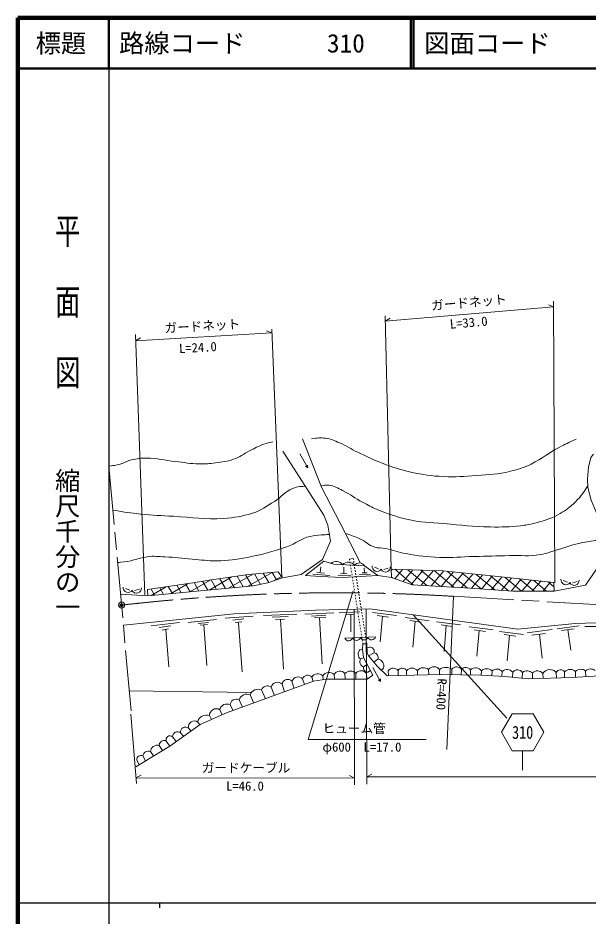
# Model space of a CAD drawing. Units: millimetres, scale not verified. Extents: x 40000 to 680000, y 20000 to 380000.
# Drawn here: x 40000 to 152784, y 202409 to 380000 of the extents above; entities that cross this region are included whole.
import ezdxf
from ezdxf.enums import TextEntityAlignment as Align

# ---------------------------------------------------------------- set-up
doc = ezdxf.new("R2010")
doc.units = ezdxf.units.MM
doc.header["$LTSCALE"] = 1000
doc.header["$PDMODE"] = 32
doc.header["$PDSIZE"] = 500
doc.linetypes.add('CHAIN', pattern=[18.5, 12, -1.5, 3.5, -1.5])
for name, color, linetype, lineweight in [('M-BGD', 7, 'Continuous', 13), ('M-BMK', 2, 'CHAIN', 13), ('M-BMK-SRVR', 3, 'Continuous', 13), ('M-STR-HTXT', 7, 'Continuous', 13), ('M-STR-STRC', 7, 'Continuous', 13), ('M-TTL', 2, 'Continuous', 140), ('M-TTL-BAND', 7, 'Continuous', 25), ('M-TTL-LINE', 7, 'Continuous', 50)]:
    doc.layers.add(name, color=color, linetype=linetype, lineweight=lineweight)
doc.layers.add('M-OTRS', color=6, linetype='Continuous')
doc.layers.add('M-TTL-TXT', color=7, linetype='Continuous')
doc.styles.add('@ＭＳ ゴシック', font='')
doc.styles.add('ＭＳ ゴシック', font='')
doc.styles.get('@ＭＳ ゴシック').set_extended_font_data('@MS Gothic')
doc.styles.get('ＭＳ ゴシック').set_extended_font_data('MS Gothic')

msp = doc.modelspace()

# ---------------------------------------------------------------- hatches: boundary and pattern name
at = {"layer": 'M-BGD'}
h = msp.add_hatch(dxfattribs=at)
h.set_pattern_fill('USER', color=256, style=0, pattern_type=2)
h.set_pattern_definition([(30, (35922, 268547), (-800, 1385.64), []), (120, (35922, 268547), (-1385.64, -800), [])])
h.paths.add_polyline_path([(65717, 265726), (65653, 266962), (75052, 268371), (77854, 268803), (85620, 269956), (91512, 270468), (92312, 269284), (89430, 268307), (86548, 267682)])
h = msp.add_hatch(dxfattribs=at)
h.set_pattern_fill('USER', color=256, style=0, pattern_type=2)
h.set_pattern_definition([(140, (122444, 268523), (-1028.46, -1225.67), []), (230, (122444, 268523), (1225.67, -1028.46), [])])
h.paths.add_polyline_path([(113905, 269333), (113825, 270998), (124024, 270662), (134352, 269589), (146001, 268358), (146085, 266653), (137898, 266653), (129428, 267230), (117958, 267918)])

# ---------------------------------------------------------------- linework, layer by layer
for p, q in [((95769, 293811), (97322, 291025)), ((97322, 291025), (96860, 291340)), ((97322, 291025), (97297, 291583)), ((105585, 272998), (106335, 273117)), ((105585, 272998), (105624, 272751)), ((105671, 272455), (105718, 272159)), ((105765, 271862), (105811, 271566)), ((106335, 273117), (106374, 272870)), ((106421, 272573), (106468, 272277)), ((106514, 271981), (106561, 271684)), ((92312, 269284), (96028, 269945)), ((98309, 269996), (101680, 269760)), ((99119, 270335), (100673, 270222)), ((99810, 270285), (99938, 271484)), ((103818, 270081), (105080, 270147)), ((104495, 270116), (104478, 271390)), ((105858, 271270), (105905, 270973)), ((105952, 270677), (105999, 270381)), ((106046, 270084), (106092, 269788)), ((106608, 271388), (106655, 271092)), ((106702, 270795), (106749, 270499)), ((106795, 270203), (106842, 269906)), ((107463, 269902), (109771, 270005)), ((108094, 270288), (109093, 270307)), ((108529, 270296), (108499, 271239)), ((110532, 271389), (111344, 271041)), ((112352, 270968), (113271, 271208)), ((103272, 269657), (105872, 269770)), ((106139, 269492), (106186, 269195)), ((106233, 268899), (106280, 268603)), ((106327, 268306), (106373, 268010)), ((106889, 269610), (106936, 269314)), ((106983, 269017), (107030, 268721)), ((107076, 268425), (107123, 268129)), ((147894, 268751), (148706, 268404)), ((149714, 268330), (150633, 268570)), ((61305, 267205), (62117, 266858)), ((63125, 266785), (64044, 267024)), ((106420, 267714), (106467, 267417)), ((106514, 267121), (106561, 266825)), ((106608, 266528), (106654, 266232)), ((107170, 267832), (107217, 267536)), ((107264, 267240), (107310, 266943)), ((107357, 266647), (107404, 266351)), ((60299, 266037), (65717, 265726)), ((106701, 265936), (106748, 265639)), ((106795, 265343), (106842, 265047)), ((106888, 264750), (106935, 264454)), ((107451, 266054), (107498, 265758)), ((107545, 265462), (107591, 265165)), ((107638, 264869), (107685, 264573)), ((106982, 264158), (107029, 263862)), ((107076, 263565), (107123, 263269)), ((107169, 262973), (107216, 262676)), ((107732, 264276), (107779, 263980)), ((107826, 263684), (107872, 263387)), ((107919, 263091), (107966, 262795)), ((81002, 261336), (86558, 261704)), ((82483, 260948), (84705, 261156)), ((88598, 261822), (95182, 262114)), ((90322, 261502), (93458, 261624)), ((90962, 261040), (92714, 261134)), ((91930, 261092), (92559, 251247)), ((96778, 262076), (102476, 262359)), ((98096, 261718), (100903, 261888)), ((98662, 261379), (100894, 261473)), ((99688, 261422), (100206, 252303)), ((103531, 262348), (107656, 262555)), ((105038, 262047), (106545, 262103)), ((105827, 262076), (105848, 258609)), ((107263, 262380), (107310, 262084)), ((107357, 261787), (107404, 261491)), ((107450, 261195), (107497, 260898)), ((108013, 262498), (108060, 262202)), ((108107, 261906), (108153, 261609)), ((108200, 261313), (108247, 261017)), ((110131, 262450), (114870, 261825)), ((111076, 261857), (113333, 261521)), ((112097, 261705), (111652, 256606)), ((116599, 261441), (121339, 260817)), ((66375, 259781), (71979, 260431)), ((67920, 259489), (70246, 259781)), ((73703, 260464), (79289, 261027)), ((75635, 260236), (77697, 260462)), ((76049, 259925), (77481, 260067)), ((76789, 259998), (77392, 251965)), ((82991, 260440), (84282, 260591)), ((83660, 260421), (84389, 250694)), ((107544, 260602), (107591, 260306)), ((107638, 260009), (107685, 259713)), ((107731, 259417), (107778, 259120)), ((108294, 260720), (108341, 260424)), ((108388, 260128), (108434, 259831)), ((108481, 259535), (108528, 259239)), ((117544, 260849), (119802, 260512)), ((118566, 260696), (118121, 255597)), ((122778, 260597), (127518, 259973)), ((123723, 260005), (125981, 259668)), ((124745, 259853), (124299, 254753)), ((129284, 259617), (134023, 258993)), ((146692, 259183), (151006, 259805)), ((152130, 259671), (155370, 259690)), ((68522, 258971), (69756, 259188)), ((69226, 259095), (69875, 251682)), ((104693, 257350), (110746, 257591)), ((107825, 258824), (107872, 258528)), ((107919, 258231), (107965, 257935)), ((108012, 257639), (108059, 257342)), ((108575, 258943), (108622, 258646)), ((108668, 258350), (108715, 258054)), ((108762, 257757), (108809, 257461)), ((130228, 259025), (132486, 258689)), ((131250, 258873), (130805, 253773)), ((135272, 258692), (140011, 258067)), ((136217, 258099), (138474, 257763)), ((137238, 257947), (136793, 252848)), ((140724, 258421), (145687, 259094)), ((141636, 257957), (144374, 258309)), ((143202, 258158), (143734, 253378)), ((147559, 258854), (150017, 259230)), ((148816, 259046), (149358, 254973)), ((108106, 257046), (108153, 256750)), ((108200, 256453), (108239, 256207)), ((108856, 257165), (108903, 256868)), ((108949, 256572), (108988, 256325)), ((107639, 255020), (108143, 255166)), ((109525, 255586), (109043, 255418)), ((110459, 254475), (109327, 253837)), ((107765, 253251), (108395, 253450)), ((111201, 253184), (110397, 252614)), ((108385, 251667), (109096, 252133)), ((109249, 250636), (109716, 250968)), ((110204, 251559), (111757, 248773)), ((112301, 251418), (111928, 251000)), ((113273, 250991), (113301, 249920)), ((115196, 250964), (115202, 249964)), ((116897, 250925), (116870, 250003)), ((119013, 250969), (119027, 250053)), ((121251, 251163), (121298, 250106)), ((123418, 251141), (123406, 250155)), ((125855, 251207), (125864, 250123)), ((127745, 251180), (127700, 250094)), ((129545, 251102), (129500, 250065)), ((131678, 250881), (131670, 250031)), ((133806, 250875), (133745, 249925)), ((135806, 250781), (135722, 249823)), ((137878, 250664), (137811, 249651)), ((139822, 250592), (139769, 249466)), ((141774, 250486), (141801, 249366)), ((146480, 250577), (146555, 249499)), ((148145, 250711), (148129, 249543)), ((150306, 250776), (150320, 249631)), ((152281, 250854), (152360, 249759)), ((94207, 248849), (94588, 247540)), ((96318, 249304), (96678, 248188)), ((98136, 249625), (98397, 248815)), ((100324, 249880), (100357, 249158)), ((102560, 250150), (102632, 249263)), ((104692, 250355), (104764, 249250)), ((106848, 250368), (106871, 249238)), ((108976, 250352), (109018, 249225)), ((111757, 248773), (111296, 249088)), ((111757, 248773), (111732, 249332)), ((143840, 250395), (143891, 249424)), ((62033, 246913), (86181, 246595)), ((88180, 247119), (88942, 245365)), ((90108, 247686), (90726, 246016)), ((92263, 248290), (92760, 246758)), ((83742, 245169), (84439, 243721)), ((85947, 246133), (86601, 244611)), ((81990, 244142), (82607, 243053)), ((77868, 242048), (78291, 241253)), ((79935, 243217), (80375, 242171)), ((75558, 240779), (75951, 240200)), ((72173, 238668), (72770, 237955)), ((73730, 239582), (74246, 238997)), ((69353, 237017), (70045, 236031)), ((70577, 237870), (71294, 236913)), ((66245, 234917), (66843, 234071)), ((67934, 236114), (68599, 235146)), ((63497, 233288), (63981, 232318)), ((64682, 234058), (65237, 233088))]:
    msp.add_line(p, q, dxfattribs=at)
for points in [[(96278, 296781), (100024, 287235), (103726, 280103), (107781, 272197)], [(96028, 269945), (100255, 272939), (101824, 276510), (101279, 279700), (100542, 281701), (92413, 294304)], [(146085, 266653), (152279, 267833), (155081, 271852), (155382, 277352), (155221, 279273), (154688, 281453), (153423, 284639), (152745, 287153), (152667, 288807), (152902, 291199), (153307, 293064), (153844, 293732)], [(96907, 269756), (100533, 272554), (102473, 271960), (108558, 271678), (111176, 269720)], [(92312, 269284), (91512, 270468), (85620, 269956), (77854, 268803), (75052, 268371), (65653, 266962), (65717, 265726)], [(111176, 269720), (113905, 269333), (113825, 270998), (124024, 270662), (134352, 269589), (146001, 268358), (146085, 266653)], [(65717, 265726), (86548, 267682), (89430, 268307), (92312, 269284)], [(111176, 269720), (104205, 269363), (99834, 269523), (96907, 269756)], [(146085, 266653), (137898, 266653), (129428, 267230), (117958, 267918), (113905, 269333)], [(60855, 259904), (71327, 260963), (82789, 262165), (98929, 262885), (109635, 263171)], [(109635, 263171), (138920, 259163), (150216, 260252), (156426, 260460), (162632, 260206), (167695, 259964), (185547, 258203), (197706, 260907), (205024, 262678), (209716, 262716), (238456, 261788), (240235, 260847)], [(63304, 231904), (70045, 236031), (76033, 240258), (81267, 242564), (98497, 248852), (101051, 249273), (109057, 249225), (110209, 250041), (108351, 253533), (108143, 255166), (108239, 256207), (109007, 256207), (109087, 254445), (109327, 253837), (111121, 251787), (113042, 249914), (123584, 250159), (131670, 250031), (136297, 249794), (141057, 249345), (149549, 249582), (156178, 249999)]]:
    msp.add_lwpolyline(points, dxfattribs=at)
for centre, radius, start, end in [((102949, 270993), 1547, 34.92924, 132.482), ((105369, 270810), 1572, 37.54309, 137.13914), ((107555, 271039), 1189, 32.47671, 142.20552), ((111046, 271570), 1001, 174.96835, 323.28754), ((112705, 271392), 954, 206.11411, 5.43298), ((148408, 268933), 1001, 174.96835, 323.28754), ((150068, 268754), 954, 206.11411, 5.43298), ((61819, 267387), 1001, 174.96835, 323.28754), ((63478, 267209), 954, 206.11411, 5.43298), ((108501, 257784), 780, 203.4802, 341.0647), ((109982, 257828), 800, 201.83298, 342.71192), ((105431, 257616), 784, 199.83223, 344.71267), ((106973, 257772), 866, 204.71009, 339.83481), ((108478, 254191), 1180, 135.34286, 232.78273), ((109589, 254692), 896, 345.96475, 94.12791), ((110263, 253503), 991, 341.19531, 78.61174), ((108783, 252736), 1141, 153.15941, 249.61204), ((111075, 251880), 1310, 339.37046, 84.48828), ((101545, 249161), 1417, 44.25923, 149.5158), ((103693, 249555), 1280, 38.72331, 152.28137), ((105776, 249454), 1410, 40.42903, 140.26357), ((107907, 249644), 1282, 33.50287, 145.6019), ((109169, 251447), 815, 164.34268, 275.63109), ((114223, 250149), 1269, 39.94515, 138.40379), ((116035, 250438), 990, 29.44047, 147.94715), ((117974, 250034), 1398, 41.9967, 140.40278), ((120233, 249908), 1616, 50.9222, 138.98056), ((122327, 250402), 1318, 34.12393, 144.70382), ((124680, 249592), 1998, 53.95038, 129.17407), ((126791, 250547), 1145, 33.54408, 144.77581), ((128612, 250386), 1176, 37.51336, 137.55344), ((130524, 250145), 1369, 32.51484, 135.62211), ((132739, 249831), 1492, 44.3876, 135.31399), ((134760, 249856), 1396, 41.48805, 133.11966), ((136781, 249649), 1494, 42.80321, 130.76925), ((138821, 249846), 1249, 36.70691, 139.0509), ((140734, 249373), 1522, 46.94879, 126.79862), ((142763, 249457), 1428, 41.05346, 133.889), ((145230, 249468), 1671, 41.58481, 146.32499), ((147355, 250105), 995, 37.49812, 151.67646), ((149259, 249624), 1556, 47.74272, 135.71299), ((151335, 249763), 1444, 49.0756, 135.46031), ((153293, 249829), 1441, 50.63992, 134.64521), ((93379, 248069), 1138, 43.27562, 168.83065), ((95402, 248431), 1266, 43.59989, 160.69231), ((97309, 249002), 1035, 37.01206, 163.04376), ((99319, 248986), 1345, 41.64324, 151.64176), ((87499, 245640), 1628, 65.27031, 162.39058), ((89365, 246650), 1274, 54.36294, 158.40901), ((91378, 247299), 1328, 48.23047, 163.07588), ((83194, 244096), 1205, 62.9152, 177.8384), ((85271, 244678), 1605, 65.05442, 162.17413), ((79250, 242015), 1382, 60.32382, 178.66844), ((81286, 242959), 1376, 59.24798, 169.22036), ((77294, 240356), 1787, 71.24285, 166.30487), ((73140, 238803), 977, 52.87445, 187.96749), ((74899, 239790), 1188, 56.32912, 190.08402), ((70086, 237270), 775, 50.66137, 199.07871), ((71586, 237848), 1009, 54.39919, 178.73092), ((68906, 236153), 972, 62.65298, 182.31837), ((65793, 233888), 1124, 66.31015, 171.28023), ((67516, 234913), 1272, 70.79625, 179.81575), ((64331, 233302), 834, 65.09183, 180.91825)]:
    msp.add_arc(centre, radius, start, end, dxfattribs=at)
for points, knots in [([(98098, 296776), (99293, 296958), (99781, 297024), (100847, 296885), (101967, 296738), (102557, 296429), (103596, 295987), (105070, 295359), (105802, 294808), (107244, 294108), (109055, 293230), (110074, 292736), (111952, 292013), (114171, 291158), (115438, 290707), (117757, 290179), (120242, 289614), (121679, 289434), (124225, 289315), (126738, 289197), (128155, 289314), (130662, 289523), (133318, 289744), (134849, 289710), (137435, 290355), (139081, 290766), (140015, 291038), (141533, 291796), (143789, 292923), (144847, 293930), (147089, 295082), (148373, 295741), (148819, 295967), (150420, 296683)], [0, 0, 0, 0, 1, 1, 1, 2, 2, 2, 3, 3, 3, 4, 4, 4, 5, 5, 5, 6, 6, 6, 7, 7, 7, 8, 8, 8, 9, 9, 9, 10, 10, 10, 11, 11, 11, 11]), ([(90436, 296198), (89597, 296024), (89331, 295945), (88643, 295718), (87474, 295333), (86896, 294918), (85793, 294373), (84551, 293759), (83960, 293184), (82654, 292724), (81320, 292253), (80502, 292213), (79100, 292019), (77840, 291845), (77121, 291784), (75850, 291811), (74008, 291850), (72989, 292091), (71158, 292291), (68917, 292536), (67680, 292950), (65426, 292964), (64256, 292971), (63589, 292887), (62451, 292615), (61693, 292433), (61338, 292118), (60594, 291885), (59609, 291576), (59208, 291542), (58000, 291378)], [0, 0, 0, 0, 1, 1, 1, 2, 2, 2, 3, 3, 3, 4, 4, 4, 5, 5, 5, 6, 6, 6, 7, 7, 7, 8, 8, 8, 9, 9, 9, 10, 10, 10, 10]), ([(58790, 282663), (61362, 282235), (62085, 282128), (64211, 281895), (66772, 281615), (68219, 281599), (70792, 281463), (74661, 281258), (76839, 280755), (80703, 281047), (82952, 281216), (84236, 281391), (86387, 282071), (88219, 282651), (89075, 283408), (90726, 284393), (92204, 285275), (92731, 286273), (94312, 286955), (94857, 287189), (95198, 287243), (95785, 287323), (96205, 287380), (96366, 287392), (96867, 287399)], [0, 0, 0, 0, 1, 1, 1, 2, 2, 2, 3, 3, 3, 4, 4, 4, 5, 5, 5, 6, 6, 6, 7, 7, 7, 8, 8, 8, 8]), ([(99933, 287465), (100591, 287611), (100886, 287622), (101498, 287591), (102635, 287534), (103196, 287047), (104220, 286550), (105836, 285766), (106600, 285064), (108191, 284229), (109290, 283651), (109890, 283287), (111041, 282820), (113262, 281918), (114542, 281472), (116869, 280898), (119691, 280202), (121365, 280299), (124260, 280027), (127856, 279689), (129871, 279439), (133482, 279355), (135810, 279300), (137123, 279345), (139438, 279595), (140473, 279706), (141064, 279755), (142064, 280043), (143959, 280589), (145100, 280774), (146820, 281740), (148105, 282463), (148800, 282944), (149894, 283934), (151202, 285118), (151596, 285765), (152731, 287450)], [0, 0, 0, 0, 1, 1, 1, 2, 2, 2, 3, 3, 3, 4, 4, 4, 5, 5, 5, 6, 6, 6, 7, 7, 7, 8, 8, 8, 9, 9, 9, 10, 10, 10, 11, 11, 11, 12, 12, 12, 12]), ([(59726, 272346), (59984, 272337), (60067, 272350), (60285, 272359), (62394, 272448), (63488, 273155), (65577, 273459), (66926, 273656), (67705, 273480), (69067, 273427), (71186, 273345), (72364, 273156), (74479, 272995), (76355, 272853), (77401, 272614), (79282, 272643), (81686, 272680), (83039, 272871), (85399, 273331), (88490, 273934), (90202, 274421), (93180, 275445), (95060, 276091), (95907, 277028), (97839, 277494), (98673, 277695), (99162, 277702), (100017, 277766), (100633, 277813), (100845, 277823), (101597, 277838)], [0, 0, 0, 0, 1, 1, 1, 2, 2, 2, 3, 3, 3, 4, 4, 4, 5, 5, 5, 6, 6, 6, 7, 7, 7, 8, 8, 8, 9, 9, 9, 10, 10, 10, 10]), ([(104781, 278045), (106118, 277633), (106535, 277495), (107609, 277018), (108830, 276477), (109321, 275738), (110604, 275369), (111398, 275140), (111889, 275236), (112701, 275081), (114321, 274772), (115180, 274381), (116800, 274072), (119334, 273588), (120788, 273470), (123365, 273336), (126051, 273196), (127560, 273443), (130250, 273512), (132970, 273581), (134495, 273610), (137215, 273687), (139625, 273755), (141006, 273492), (143384, 273885), (144705, 274103), (145394, 274450), (146681, 274817), (148643, 275377), (149697, 275877), (151701, 276258), (153114, 276527), (153639, 276601), (155349, 276752)], [0, 0, 0, 0, 1, 1, 1, 2, 2, 2, 3, 3, 3, 4, 4, 4, 5, 5, 5, 6, 6, 6, 7, 7, 7, 8, 8, 8, 9, 9, 9, 10, 10, 10, 11, 11, 11, 11])]:
    msp.add_open_spline(points, degree=3, knots=knots, dxfattribs=at)
at = {"layer": 'M-BMK'}
for p, q in [((62391, 242972), (58000, 291378)), ((126149, 265630), (159772, 263680))]:
    msp.add_line(p, q, dxfattribs=at)
msp.add_arc((103208, -108482), 374815, 86.49098, 96.54383, dxfattribs=at)
at = {"layer": 'M-BMK-SRVR'}
msp.add_circle((60493, 263891), 600, dxfattribs=at)
at = {"layer": 'M-OTRS'}
msp.add_point((60493, 263891), dxfattribs=at)
at = {"layer": 'M-STR-HTXT'}
for p, q in [((145971, 322892), (144932, 323304)), ((145965, 324005), (146244, 268268)), ((112653, 320027), (145971, 322892)), ((113825, 270998), (112628, 321073)), ((112653, 320027), (113606, 320610)), ((90229, 317715), (89202, 318158)), ((90199, 318459), (92173, 269489)), ((65099, 265903), (63222, 317394)), ((63266, 316181), (90229, 317715)), ((63266, 316181), (64236, 316737)), ((126149, 265630), (124867, 235364)), ((106573, 228383), (106542, 263089)), ((108898, 263152), (109025, 228461)), ((62321, 242303), (63447, 228615)), ((63352, 229768), (64353, 230266)), ((63352, 229768), (106572, 229685)), ((106572, 229685), (105573, 230187)), ((109019, 229969), (110020, 230468)), ((109019, 229969), (210020, 229838))]:
    msp.add_line(p, q, dxfattribs=at)
msp.add_lwpolyline([(106295, 266724), (97416, 237342), (120743, 237342)], dxfattribs=at)
at = {"layer": 'M-STR-STRC'}
for p, q in [((136722, 241557), (118185, 262001)), ((139846, 235089), (139846, 231237))]:
    msp.add_line(p, q, dxfattribs=at)
msp.add_lwpolyline([(144058, 238737), (141952, 242385), (137740, 242385), (135634, 238737), (137740, 235089), (141952, 235089)], close=True, dxfattribs=at)
at = {"layer": 'M-TTL'}
for p, q in [((40000, 380000), (40000, 20000)), ((680000, 380000), (40000, 380000))]:
    msp.add_line(p, q, dxfattribs=at)
at = {"layer": 'M-TTL-BAND'}
for p, q in [((58000, 370000), (58000, 20000)), ((40000, 205000), (579000, 205000)), ((68000, 205000), (68000, 204000))]:
    msp.add_line(p, q, dxfattribs=at)
at = {"layer": 'M-TTL-LINE'}
for p, q in [((58000, 380000), (58000, 370000)), ((117750, 380000), (117750, 370000)), ((118250, 380000), (118250, 370000)), ((40000, 370000), (680000, 370000))]:
    msp.add_line(p, q, dxfattribs=at)

# ---------------------------------------------------------------- texts
at = {"layer": 'M-STR-HTXT', "style": 'ＭＳ ゴシック'}
for s, rotation, p in [('ガードネット', 4.915, (121854, 321662)), ('ガードネット', 3.257, (69045, 317193)), ('L=33.0', 4.915, (125566, 317985)), ('L=24.0', 3.257, (71944, 313165)), ('ガードケーブル', 359.89, (76366, 230275)), ('L=46.0', 359.89, (81174, 226656))]:
    msp.add_text(s, height=1833, rotation=rotation, dxfattribs=at).set_placement(p, align=Align.BOTTOM_LEFT)
msp.add_text('R=400', height=1833, rotation=267.574, dxfattribs=at).set_placement((123799, 246263), align=Align.MIDDLE_CENTER)
for s, p in [('ヒューム管', (100259, 238060)), ('φ600\u3000L=17.0', (100237, 234363))]:
    msp.add_text(s, height=1833, dxfattribs=at).set_placement(p, align=Align.BOTTOM_LEFT)
at = {"layer": 'M-STR-STRC', "style": 'ＭＳ ゴシック', "width": 0.8}
msp.add_text('310', height=2566, dxfattribs=at).set_placement((139846, 238737), align=Align.MIDDLE_CENTER)
at = {"layer": 'M-TTL-BAND', "style": '@ＭＳ ゴシック', "width": 1.4}
msp.add_text('平  面  図', height=3666, rotation=270, dxfattribs=at).set_placement((49777, 306475), align=Align.MIDDLE_RIGHT)
at = {"layer": 'M-TTL-BAND', "style": '@ＭＳ ゴシック'}
msp.add_text('縮尺千分の一', height=3666, rotation=270, dxfattribs=at).set_placement((49777, 261030), align=Align.MIDDLE_RIGHT)
at = {"layer": 'M-TTL-TXT', "style": 'ＭＳ ゴシック'}
msp.add_text('標題', height=3666, dxfattribs=at).set_placement((48500, 375000), align=Align.MIDDLE_CENTER)
for s, p in [('路線コード', (60000, 375000)), ('310', (101142, 375000)), ('図面コード', (120380, 375000))]:
    msp.add_text(s, height=3666, dxfattribs=at).set_placement(p, align=Align.MIDDLE_LEFT)

doc.saveas('drawing.dxf')
